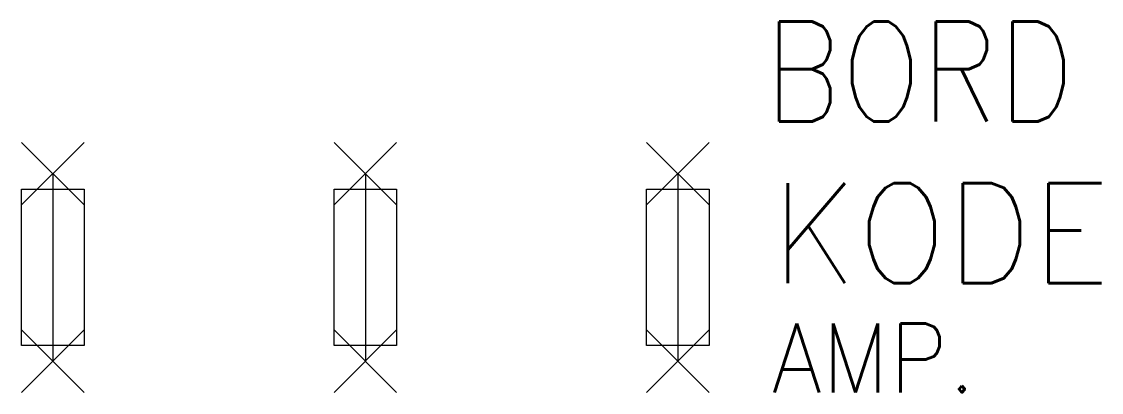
# Model space of a CAD drawing. Extents: x 24 to 58.6, y 41 to 52.9.
import ezdxf

# ---------------------------------------------------------------- set-up
doc = ezdxf.new("R2010")
doc.units = 0
doc.header["$LTSCALE"] = 6
doc.header["$PDMODE"] = 3
doc.linetypes.add('DASHED', pattern=[0])
for name, color, linetype in [('1', 7, 'CONTINUOUS'), ('11', 3, 'DASHED'), ('12', 2, 'DASHED'), ('C', 7, 'CONTINUOUS')]:
    doc.layers.add(name, color=color, linetype=linetype)
doc.styles.get("Standard").update_dxf_attribs({"font": 'simplex', "width": 0.85})

msp = doc.modelspace()

# ---------------------------------------------------------------- linework, layer by layer
at = {"layer": '1', "color": 0}
for p, q in [((25, 48), (25, 42)), ((35, 48), (35, 42)), ((45, 48), (45, 42)), ((24, 47.5), (26, 47.5)), ((24, 42.5), (24, 47.5)), ((26, 47.5), (26, 42.5)), ((34, 42.5), (34, 47.5)), ((34, 47.5), (36, 47.5)), ((36, 47.5), (36, 42.5)), ((44, 42.5), (44, 47.5)), ((44, 47.5), (46, 47.5)), ((46, 47.5), (46, 42.5)), ((26, 42.5), (24, 42.5)), ((36, 42.5), (34, 42.5)), ((46, 42.5), (44, 42.5))]:
    msp.add_line(p, q, dxfattribs=at)
at = {"layer": 'C', "color": 0}
for p in [(25, 48), (35, 48), (45, 48), (25, 42), (35, 42), (45, 42)]:
    msp.add_point(p, dxfattribs=at)

# ---------------------------------------------------------------- texts
at = {"layer": '1', "color": 0, "width": 0.95}
msp.add_attdef('AMP.', (48, 41), '', height=2.2, dxfattribs=at)
at = {"layer": '11', "color": 0, "width": 0.85}
msp.add_attdef('BORD', (47.778, 49.665), '', height=3.2, dxfattribs=at)
at = {"layer": '12', "color": 0, "width": 0.95}
msp.add_attdef('KODE', (48, 44.5), '-F', height=3.2, dxfattribs=at)

doc.saveas('drawing.dxf')
